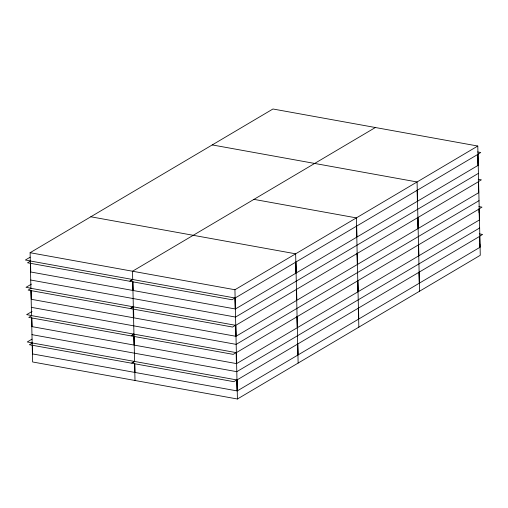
<?xml version="1.0" encoding="UTF-8"?>
<svg xmlns="http://www.w3.org/2000/svg" width="508" height="508" viewBox="0 0 508 508"><rect width="100%" height="100%" fill="white"/><g stroke="black" fill="none" stroke-linecap="round" stroke-linejoin="round"><path stroke-width="0.76" d="M30.296 261.296L30.105 252.711L272.955 108.998L477.787 146.031L480.27 255.289L237.414 399.002L32.582 361.969L31.572 317.481M30.156 257.194L25.4 260.007L30.416 260.915M31.458 284.105L26.022 287.325L31.032 288.226M32.074 311.423L26.638 314.636L31.655 315.544M375.374 127.514L132.518 271.228L132.715 279.813M32.017 339.134L27.261 341.954L32.277 342.856M133.121 306.781L130.15 308.54L28.15 290.1L31.121 288.341L133.121 306.781L133.369 317.754L31.369 299.307L31.172 290.69M133.737 334.099L130.766 335.858L28.765 317.411L31.737 315.652L133.737 334.099L133.991 345.065L31.991 326.625L31.794 318.008M30.105 252.711L234.937 289.744L477.787 146.031M234.918 297.986L231.946 299.745L129.946 281.305L132.918 279.546L234.918 297.986L235.166 308.953L133.166 290.512L132.969 281.896M478.409 173.349L235.56 317.062L30.721 280.022M235.534 325.298L232.562 327.057L130.562 308.616L133.534 306.857L235.534 325.298L235.788 336.271L133.788 317.83L133.591 309.207M479.025 200.66L236.176 344.373L31.344 307.34M236.156 352.615L233.185 354.374L131.185 335.934L134.156 334.169L236.156 352.615L236.404 363.582L134.404 345.142L134.195 335.737M479.647 227.978L236.798 371.685L31.966 334.651M236.779 379.927L233.801 381.686L131.801 363.245L134.779 361.486L236.779 379.927L237.026 390.9L135.026 372.459L134.83 363.836M479.628 236.22L482.6 234.461L479.489 233.896M477.628 151.949L480.739 152.514L477.768 154.273L478.015 165.246M478.244 179.267L481.362 179.832L478.39 181.591L478.58 190.208M212.242 144.926L417.074 181.959L419.557 291.217M478.866 206.578L481.978 207.143L479.006 208.902L479.095 212.82M253.943 199.371L356.362 217.888L358.839 327.146M90.818 216.783L295.65 253.816L298.126 363.074M479.806 244.056L479.876 247.186M234.937 289.744L237.414 399.002M132.753 281.375L133.35 307.905M133.388 309.467L133.953 334.442M133.991 336.004L134.576 361.753M134.607 363.315L135.001 380.486M132.556 281.819L132.747 290.436L30.747 271.996L30.537 262.592M134.41 363.76L134.607 372.383L32.607 353.936L32.41 345.319M30.467 263.265L30.664 271.888M31.09 290.582L31.286 299.199M31.706 317.894L31.902 326.517M32.328 345.211L32.525 353.828M30.334 262.852L30.918 288.608M30.956 290.17L31.54 315.925M30.499 261.023L27.527 262.782L129.527 281.229L132.499 279.47L30.499 261.023M32.36 342.97L29.388 344.729L131.388 363.169L134.36 361.41L32.36 342.97M295.713 262.166L235.248 297.948L235.496 308.921L295.961 273.139L295.713 262.166M356.425 226.238L295.961 262.02L296.208 272.993L356.673 237.211L356.425 226.238M417.138 190.316L356.673 226.092L356.921 237.065L417.385 201.282L417.138 190.316M477.85 154.388L417.385 190.17L417.633 201.136L478.104 165.354L477.85 154.388M296.335 289.484L235.871 325.266L236.118 336.233L296.583 300.45L296.335 289.484M357.048 253.556L296.583 289.338L296.831 300.304L357.295 264.528L357.048 253.556M417.76 217.627L357.295 253.409L357.543 264.382L418.008 228.6L417.76 217.627M478.473 181.699L418.008 217.481L418.255 228.454L478.72 192.672L478.473 181.699M296.951 316.795L236.487 352.577L236.734 363.55L297.205 327.768L296.951 316.795M357.664 280.867L297.199 316.649L297.447 327.622L357.918 291.84L357.664 280.867M418.376 244.945L357.911 280.721L358.159 291.694L418.63 255.911L418.376 244.945M479.095 209.017L418.624 244.799L418.878 255.765L479.342 219.983L479.095 209.017M297.574 344.113L237.109 379.895L237.357 390.862L297.821 355.079L297.574 344.113M358.286 308.185L297.821 343.967L298.069 354.933L358.534 319.157L358.286 308.185M418.998 272.256L358.534 308.038L358.781 319.011L419.246 283.229L418.998 272.256M479.711 236.328L419.246 272.11L419.494 283.083L479.958 247.301L479.711 236.328"/></g></svg>
